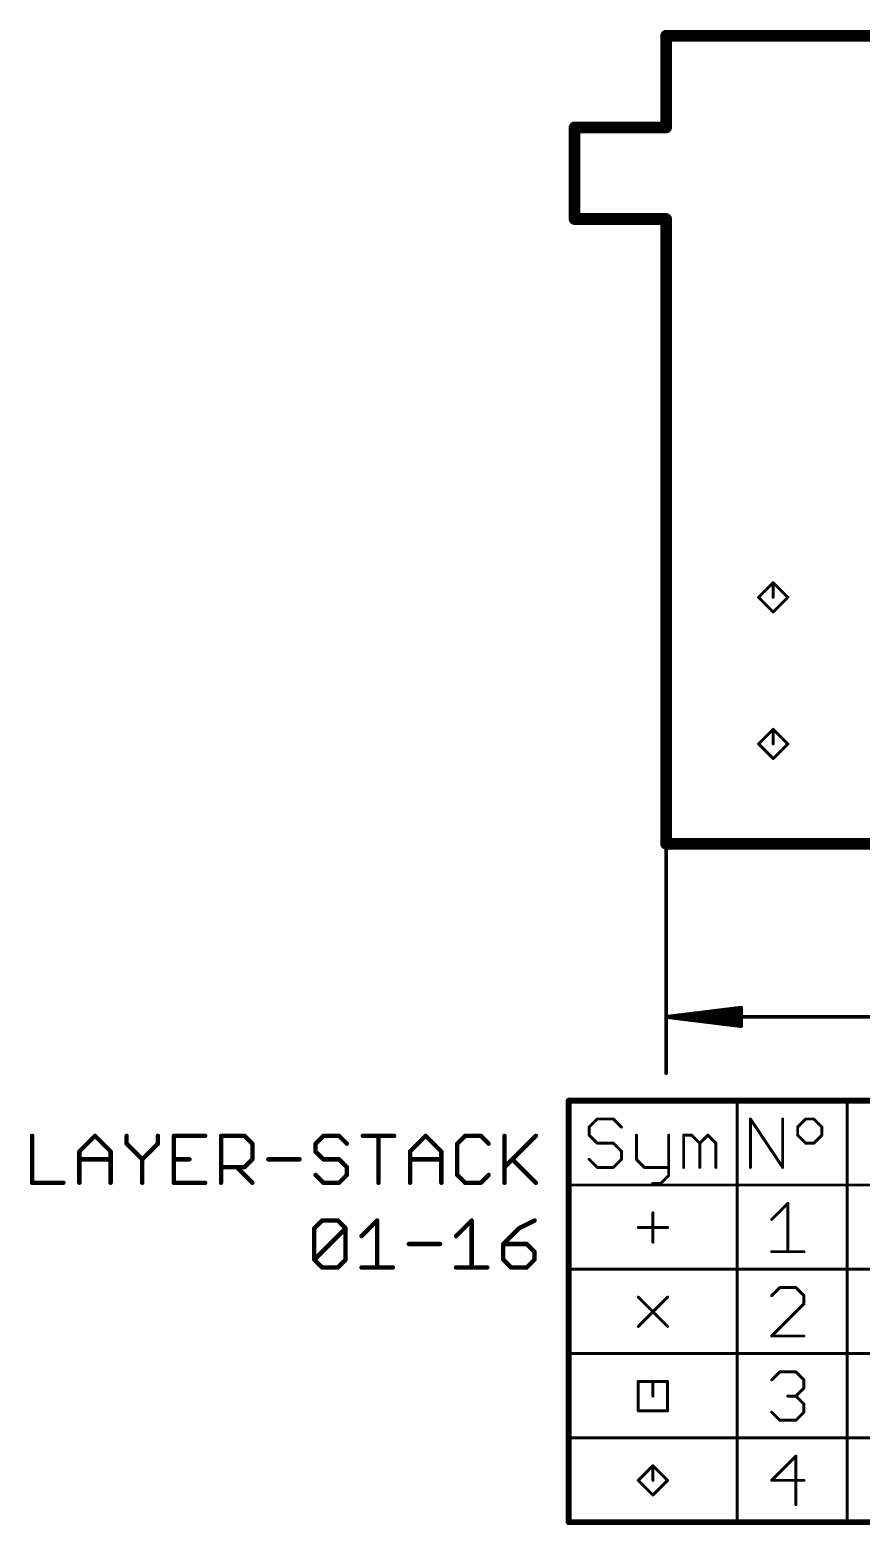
# Model space of a CAD drawing. Extents: x -41 to 22.4, y -42.6 to 9.2.
# Drawn here: x -41 to -12.2, y -42.6 to 9.2 of the extents above; entities that cross this region are included whole.
import ezdxf

# ---------------------------------------------------------------- set-up
doc = ezdxf.new("R2010")
doc.units = 0
for name, color, linetype in [('144', 253, 'CONTINUOUS'), ('145', 82, 'CONTINUOUS'), ('20', 7, 'CONTINUOUS')]:
    doc.layers.add(name, color=color, linetype=linetype)

msp = doc.modelspace()

# ---------------------------------------------------------------- linework, layer by layer
at = {"layer": '144'}
for points, const_width in [([(20.5478, -27.904), (-22.3782, -27.904)], 0.2032), ([(-22.3782, -27.904), (-22.3782, -42.509)], 0.2032), ([(20.5478, -27.904), (-22.3782, -27.904)], 0.1016), ([(-22.3782, -27.904), (-22.3782, -30.825)], 0.1016), ([(-16.5362, -30.825), (-16.5362, -27.904)], 0.1016), ([(-16.5362, -33.746), (-16.5362, -27.904)], 0.1016), ([(-16.5362, -36.667), (-16.5362, -27.904)], 0.1016), ([(-16.5362, -39.588), (-16.5362, -27.904)], 0.1016), ([(-16.5362, -42.509), (-16.5362, -27.904)], 0.1016), ([(-12.7262, -30.825), (-12.7262, -27.904)], 0.1016), ([(-12.7262, -33.746), (-12.7262, -27.904)], 0.1016), ([(-12.7262, -36.667), (-12.7262, -27.904)], 0.1016), ([(-12.7262, -39.588), (-12.7262, -27.904)], 0.1016), ([(-12.7262, -42.509), (-12.7262, -27.904)], 0.1016), ([(-21.3874, -28.5376), (-21.667, -28.8172)], 0.1016), ([(-20.8281, -28.5376), (-21.3874, -28.5376)], 0.1016), ([(-20.5484, -28.8172), (-20.8281, -28.5376)], 0.1016), ([(-16.079, -30.2154), (-16.079, -28.5376)], 0.1016), ([(-16.079, -28.5376), (-14.9604, -30.2154)], 0.1016), ([(-14.9604, -30.2154), (-14.9604, -28.5376)], 0.1016), ([(-14.4418, -28.8172), (-14.1622, -28.5376)], 0.1016), ([(-14.1622, -28.5376), (-13.8826, -28.5376)], 0.1016), ([(-13.8826, -28.5376), (-13.6029, -28.8172)], 0.1016), ([(-21.667, -28.8172), (-21.667, -29.0969)], 0.1016), ([(-14.4418, -29.0969), (-14.4418, -28.8172)], 0.1016), ([(-13.6029, -28.8172), (-13.6029, -29.0969)], 0.1016), ([(-40.971, -29.1218), (-40.971, -30.7488)], 0.1524), ([(-39.3338, -29.6641), (-38.7915, -29.1218)], 0.1524), ([(-38.7915, -29.1218), (-38.2492, -29.6641)], 0.1524), ([(-37.6967, -29.1218), (-37.6967, -29.393)], 0.1524), ([(-37.6967, -29.393), (-37.1544, -29.9353)], 0.1524), ([(-37.1544, -29.9353), (-36.612, -29.393)], 0.1524), ([(-36.612, -29.393), (-36.612, -29.1218)], 0.1524), ([(-34.9749, -29.1218), (-36.0595, -29.1218)], 0.1524), ([(-36.0595, -29.1218), (-36.0595, -30.7488)], 0.1524), ([(-34.4224, -30.7488), (-34.4224, -29.1218)], 0.1524), ([(-34.4224, -29.1218), (-33.6089, -29.1218)], 0.1524), ([(-33.6089, -29.1218), (-33.3377, -29.393)], 0.1524), ([(-33.3377, -29.393), (-33.3377, -29.9353)], 0.1524), ([(-30.8769, -29.1218), (-31.1481, -29.393)], 0.1524), ([(-31.1481, -29.393), (-31.1481, -29.6641)], 0.1524), ([(-30.3346, -29.1218), (-30.8769, -29.1218)], 0.1524), ([(-30.0634, -29.393), (-30.3346, -29.1218)], 0.1524), ([(-29.5109, -29.1218), (-28.4262, -29.1218)], 0.1524), ([(-28.9686, -30.7488), (-28.9686, -29.1218)], 0.1524), ([(-27.8738, -29.6641), (-27.3314, -29.1218)], 0.1524), ([(-27.3314, -29.1218), (-26.7891, -29.6641)], 0.1524), ([(-25.9654, -29.1218), (-26.2366, -29.393)], 0.1524), ([(-26.2366, -29.393), (-26.2366, -30.4776)], 0.1524), ([(-25.4231, -29.1218), (-25.9654, -29.1218)], 0.1524), ([(-25.1519, -29.393), (-25.4231, -29.1218)], 0.1524), ([(-24.5994, -29.1218), (-24.5994, -30.7488)], 0.1524), ([(-24.5994, -30.2065), (-23.5148, -29.1218)], 0.1524), ([(-21.667, -29.0969), (-21.3874, -29.3765)], 0.1016), ([(-21.3874, -29.3765), (-20.8281, -29.3765)], 0.1016), ([(-20.8281, -29.3765), (-20.5484, -29.6561)], 0.1016), ([(-20.0298, -29.0969), (-20.0298, -29.9358)], 0.1016), ([(-18.9113, -29.0969), (-18.9113, -30.495)], 0.1016), ([(-18.3927, -30.2154), (-18.3927, -29.0969)], 0.1016), ([(-18.3927, -29.0969), (-18.113, -29.0969)], 0.1016), ([(-18.113, -29.0969), (-17.8334, -29.3765)], 0.1016), ([(-17.8334, -29.3765), (-17.5538, -29.0969)], 0.1016), ([(-17.8334, -29.3765), (-17.8334, -30.2154)], 0.1016), ([(-17.5538, -29.0969), (-17.2741, -29.3765)], 0.1016), ([(-17.2741, -29.3765), (-17.2741, -30.2154)], 0.1016), ([(-14.1622, -29.3765), (-14.4418, -29.0969)], 0.1016), ([(-13.8826, -29.3765), (-14.1622, -29.3765)], 0.1016), ([(-13.6029, -29.0969), (-13.8826, -29.3765)], 0.1016), ([(-39.3338, -30.7488), (-39.3338, -29.6641)], 0.1524), ([(-39.3338, -29.9353), (-38.2492, -29.9353)], 0.1524), ([(-38.2492, -29.6641), (-38.2492, -30.7488)], 0.1524), ([(-37.1544, -29.9353), (-37.1544, -30.7488)], 0.1524), ([(-36.0595, -29.9353), (-35.5172, -29.9353)], 0.1524), ([(-33.3377, -29.9353), (-33.6089, -30.2065)], 0.1524), ([(-32.7852, -29.9353), (-31.7006, -29.9353)], 0.1524), ([(-31.1481, -29.6641), (-30.8769, -29.9353)], 0.1524), ([(-30.8769, -29.9353), (-30.3346, -29.9353)], 0.1524), ([(-30.3346, -29.9353), (-30.0634, -30.2065)], 0.1524), ([(-27.8738, -30.7488), (-27.8738, -29.6641)], 0.1524), ([(-27.8738, -29.9353), (-26.7891, -29.9353)], 0.1524), ([(-26.7891, -29.6641), (-26.7891, -30.7488)], 0.1524), ([(-24.3283, -29.9353), (-23.5148, -30.7488)], 0.1524), ([(-21.3874, -30.2154), (-21.667, -29.9358)], 0.1016), ([(-20.5484, -29.9358), (-20.8281, -30.2154)], 0.1016), ([(-20.5484, -29.6561), (-20.5484, -29.9358)], 0.1016), ([(-20.0298, -29.9358), (-19.7502, -30.2154)], 0.1016), ([(-33.6089, -30.2065), (-34.4224, -30.2065)], 0.1524), ([(-33.88, -30.2065), (-33.3377, -30.7488)], 0.1524), ([(-30.8769, -30.7488), (-31.1481, -30.4776)], 0.1524), ([(-30.0634, -30.4776), (-30.3346, -30.7488)], 0.1524), ([(-30.0634, -30.2065), (-30.0634, -30.4776)], 0.1524), ([(-26.2366, -30.4776), (-25.9654, -30.7488)], 0.1524), ([(-25.4231, -30.7488), (-25.1519, -30.4776)], 0.1524), ([(-20.8281, -30.2154), (-21.3874, -30.2154)], 0.1016), ([(-19.7502, -30.2154), (-18.9113, -30.2154)], 0.1016), ([(-18.9113, -30.495), (-19.1909, -30.7747)], 0.1016), ([(-40.971, -30.7488), (-39.8863, -30.7488)], 0.1524), ([(-36.0595, -30.7488), (-34.9749, -30.7488)], 0.1524), ([(-30.3346, -30.7488), (-30.8769, -30.7488)], 0.1524), ([(-25.9654, -30.7488), (-25.4231, -30.7488)], 0.1524), ([(-22.3782, -30.825), (-16.5362, -30.825)], 0.1016), ([(-22.3782, -30.825), (20.5478, -30.825)], 0.1016), ([(-19.1909, -30.7747), (-19.4706, -30.7747)], 0.1016), ([(-16.5362, -30.825), (-12.7262, -30.825)], 0.1016), ([(-12.7262, -30.825), (-4.8522, -30.825)], 0.1016), ([(-15.3424, -32.0179), (-14.7831, -31.4586)], 0.1016), ([(-14.7831, -31.4586), (-14.7831, -33.1364)], 0.1016), ([(-19.4572, -31.7902), (-19.4572, -32.8062)], 0.1016), ([(-19.9652, -32.2982), (-18.9492, -32.2982)], 0.1016), ([(-15.3424, -33.1364), (-14.2238, -33.1364)], 0.1016), ([(-22.3782, -33.746), (-16.5362, -33.746)], 0.1016), ([(-16.5362, -33.746), (-12.7262, -33.746)], 0.1016), ([(-12.7262, -33.746), (-4.8522, -33.746)], 0.1016), ([(-19.9652, -34.7112), (-18.9492, -35.7272)], 0.1016), ([(-18.9492, -34.7112), (-19.9652, -35.7272)], 0.1016), ([(-15.0628, -34.3796), (-15.3424, -34.6592)], 0.1016), ([(-14.5035, -34.3796), (-15.0628, -34.3796)], 0.1016), ([(-14.2238, -34.6592), (-14.5035, -34.3796)], 0.1016), ([(-14.2238, -34.9389), (-14.2238, -34.6592)], 0.1016), ([(-15.3424, -36.0574), (-14.2238, -34.9389)], 0.1016), ([(-14.2238, -36.0574), (-15.3424, -36.0574)], 0.1016), ([(-22.3782, -36.667), (-16.5362, -36.667)], 0.1016), ([(-16.5362, -36.667), (-12.7262, -36.667)], 0.1016), ([(-12.7262, -36.667), (-4.8522, -36.667)], 0.1016), ([(-15.3424, -37.5802), (-15.0628, -37.3006)], 0.1016), ([(-15.0628, -37.3006), (-14.5035, -37.3006)], 0.1016), ([(-14.5035, -37.3006), (-14.2238, -37.5802)], 0.1016), ([(-19.9652, -38.6482), (-19.9652, -37.6322)], 0.1016), ([(-19.9652, -37.6322), (-19.4572, -37.6322)], 0.1016), ([(-19.4572, -38.1402), (-19.4572, -37.6322)], 0.1016), ([(-19.4572, -37.6322), (-18.9492, -37.6322)], 0.1016), ([(-18.9492, -37.6322), (-18.9492, -38.6482)], 0.1016), ([(-14.2238, -37.8599), (-14.5035, -38.1395)], 0.1016), ([(-14.2238, -37.5802), (-14.2238, -37.8599)], 0.1016), ([(-14.5035, -38.1395), (-14.7831, -38.1395)], 0.1016), ([(-14.5035, -38.1395), (-14.2238, -38.4191)], 0.1016), ([(-18.9492, -38.6482), (-19.9652, -38.6482)], 0.1016), ([(-15.0628, -38.9784), (-15.3424, -38.6988)], 0.1016), ([(-14.2238, -38.6988), (-14.5035, -38.9784)], 0.1016), ([(-14.2238, -38.4191), (-14.2238, -38.6988)], 0.1016), ([(-14.5035, -38.9784), (-15.0628, -38.9784)], 0.1016), ([(-22.3782, -39.588), (-16.5362, -39.588)], 0.1016), ([(-16.5362, -39.588), (-12.7262, -39.588)], 0.1016), ([(-12.7262, -39.588), (-4.8522, -39.588)], 0.1016), ([(-14.5035, -40.2216), (-15.3424, -41.0605)], 0.1016), ([(-14.5035, -41.8994), (-14.5035, -40.2216)], 0.1016), ([(-19.9652, -41.0612), (-19.4572, -40.5532)], 0.1016), ([(-19.4572, -41.0612), (-19.4572, -40.5532)], 0.1016), ([(-19.4572, -40.5532), (-18.9492, -41.0612)], 0.1016), ([(-19.4572, -41.5692), (-19.9652, -41.0612)], 0.1016), ([(-18.9492, -41.0612), (-19.4572, -41.5692)], 0.1016), ([(-15.3424, -41.0605), (-14.2238, -41.0605)], 0.1016), ([(-22.3782, -42.509), (20.5478, -42.509)], 0.2032), ([(-22.3782, -42.509), (-16.5362, -42.509)], 0.1016), ([(-16.5362, -42.509), (-12.7262, -42.509)], 0.1016), ([(-12.7262, -42.509), (-4.8522, -42.509)], 0.1016)]:
    msp.add_lwpolyline(points, dxfattribs=dict(at, const_width=const_width))
for points, const_width in [([(-22.3782, -27.8532, 1), (-22.3782, -27.9548)], 0.1016), ([(-22.3274, -27.904, 1), (-22.429, -27.904)], 0.1016), ([(-22.3782, -27.8786, 1), (-22.3782, -27.9294)], 0.0508), ([(-22.3528, -27.904, 1), (-22.4036, -27.904)], 0.0508), ([(-16.5108, -27.904, 1), (-16.5616, -27.904)], 0.0508), ([(-16.5108, -27.904, 1), (-16.5616, -27.904)], 0.0508), ([(-16.5108, -27.904, 1), (-16.5616, -27.904)], 0.0508), ([(-16.5108, -27.904, 1), (-16.5616, -27.904)], 0.0508), ([(-16.5108, -27.904, 1), (-16.5616, -27.904)], 0.0508), ([(-12.7008, -27.904, 1), (-12.7516, -27.904)], 0.0508), ([(-12.7008, -27.904, 1), (-12.7516, -27.904)], 0.0508), ([(-12.7008, -27.904, 1), (-12.7516, -27.904)], 0.0508), ([(-12.7008, -27.904, 1), (-12.7516, -27.904)], 0.0508), ([(-12.7008, -27.904, 1), (-12.7516, -27.904)], 0.0508), ([(-21.3874, -28.5122, 1), (-21.3874, -28.563)], 0.0508), ([(-21.3694, -28.5555, 1), (-21.4053, -28.5196)], 0.0508), ([(-20.8101, -28.5196, 1), (-20.846, -28.5555)], 0.0508), ([(-20.8281, -28.563, 1), (-20.8281, -28.5122)], 0.0508), ([(-16.0536, -28.5376, 1), (-16.1044, -28.5376)], 0.0508), ([(-16.0579, -28.5235, 1), (-16.1001, -28.5517)], 0.0508), ([(-14.935, -28.5376, 1), (-14.9858, -28.5376)], 0.0508), ([(-14.1622, -28.5122, 1), (-14.1622, -28.563)], 0.0508), ([(-14.1442, -28.5555, 1), (-14.1802, -28.5196)], 0.0508), ([(-13.8646, -28.5196, 1), (-13.9005, -28.5555)], 0.0508), ([(-13.8826, -28.563, 1), (-13.8826, -28.5122)], 0.0508), ([(-21.6416, -28.8172, 1), (-21.6924, -28.8172)], 0.0508), ([(-21.6849, -28.7993, 1), (-21.649, -28.8352)], 0.0508), ([(-20.5664, -28.8352, 1), (-20.5305, -28.7993)], 0.0508), ([(-14.4164, -28.8172, 1), (-14.4672, -28.8172)], 0.0508), ([(-14.4598, -28.7993, 1), (-14.4239, -28.8352)], 0.0508), ([(-13.5775, -28.8172, 1), (-13.6283, -28.8172)], 0.0508), ([(-13.6209, -28.8352, 1), (-13.585, -28.7993)], 0.0508), ([(-40.9329, -29.1218, 1), (-41.0091, -29.1218)], 0.0762), ([(-38.7646, -29.0949, 1), (-38.8185, -29.1488)], 0.0762), ([(-38.7646, -29.1488, 1), (-38.8185, -29.0949)], 0.0762), ([(-37.6586, -29.1218, 1), (-37.7348, -29.1218)], 0.0762), ([(-37.6697, -29.366, 1), (-37.7236, -29.4199)], 0.0762), ([(-37.7348, -29.393, 1), (-37.6586, -29.393)], 0.0762), ([(-36.5739, -29.1218, 1), (-36.6501, -29.1218)], 0.0762), ([(-36.6501, -29.393, 1), (-36.5739, -29.393)], 0.0762), ([(-36.5851, -29.4199, 1), (-36.639, -29.366)], 0.0762), ([(-36.0595, -29.0837, 1), (-36.0595, -29.1599)], 0.0762), ([(-36.0214, -29.1218, 1), (-36.0976, -29.1218)], 0.0762), ([(-34.9749, -29.1599, 1), (-34.9749, -29.0837)], 0.0762), ([(-34.3843, -29.1218, 1), (-34.4605, -29.1218)], 0.0762), ([(-34.4224, -29.0837, 1), (-34.4224, -29.1599)], 0.0762), ([(-33.5819, -29.0949, 1), (-33.6358, -29.1488)], 0.0762), ([(-33.6089, -29.1599, 1), (-33.6089, -29.0837)], 0.0762), ([(-33.2996, -29.393, 1), (-33.3758, -29.393)], 0.0762), ([(-33.3647, -29.4199, 1), (-33.3108, -29.366)], 0.0762), ([(-31.11, -29.393, 1), (-31.1862, -29.393)], 0.0762), ([(-31.175, -29.366, 1), (-31.1211, -29.4199)], 0.0762), ([(-30.8769, -29.0837, 1), (-30.8769, -29.1599)], 0.0762), ([(-30.85, -29.1488, 1), (-30.9038, -29.0949)], 0.0762), ([(-30.3076, -29.0949, 1), (-30.3615, -29.1488)], 0.0762), ([(-30.3346, -29.1599, 1), (-30.3346, -29.0837)], 0.0762), ([(-30.0903, -29.4199, 1), (-30.0365, -29.366)], 0.0762), ([(-29.5109, -29.0837, 1), (-29.5109, -29.1599)], 0.0762), ([(-28.9305, -29.1218, 1), (-29.0067, -29.1218)], 0.0762), ([(-28.4262, -29.1599, 1), (-28.4262, -29.0837)], 0.0762), ([(-27.3045, -29.0949, 1), (-27.3584, -29.1488)], 0.0762), ([(-27.3045, -29.1488, 1), (-27.3584, -29.0949)], 0.0762), ([(-26.1985, -29.393, 1), (-26.2747, -29.393)], 0.0762), ([(-26.2635, -29.366, 1), (-26.2097, -29.4199)], 0.0762), ([(-25.9654, -29.0837, 1), (-25.9654, -29.1599)], 0.0762), ([(-25.9385, -29.1488, 1), (-25.9924, -29.0949)], 0.0762), ([(-25.3962, -29.0949, 1), (-25.45, -29.1488)], 0.0762), ([(-25.4231, -29.1599, 1), (-25.4231, -29.0837)], 0.0762), ([(-25.1789, -29.4199, 1), (-25.125, -29.366)], 0.0762), ([(-24.5613, -29.1218, 1), (-24.6375, -29.1218)], 0.0762), ([(-23.4878, -29.1488, 1), (-23.5417, -29.0949)], 0.0762), ([(-21.6924, -29.0969, 1), (-21.6416, -29.0969)], 0.0508), ([(-21.649, -29.0789, 1), (-21.6849, -29.1148)], 0.0508), ([(-21.3874, -29.3511, 1), (-21.3874, -29.4019)], 0.0508), ([(-21.4053, -29.3945, 1), (-21.3694, -29.3585)], 0.0508), ([(-20.8101, -29.3585, 1), (-20.846, -29.3945)], 0.0508), ([(-20.8281, -29.4019, 1), (-20.8281, -29.3511)], 0.0508), ([(-20.0044, -29.0969, 1), (-20.0552, -29.0969)], 0.0508), ([(-18.8859, -29.0969, 1), (-18.9367, -29.0969)], 0.0508), ([(-18.3673, -29.0969, 1), (-18.4181, -29.0969)], 0.0508), ([(-18.3927, -29.0715, 1), (-18.3927, -29.1223)], 0.0508), ([(-18.0951, -29.0789, 1), (-18.131, -29.1148)], 0.0508), ([(-18.113, -29.1223, 1), (-18.113, -29.0715)], 0.0508), ([(-17.8514, -29.3585, 1), (-17.8154, -29.3945)], 0.0508), ([(-17.808, -29.3765, 1), (-17.8588, -29.3765)], 0.0508), ([(-17.8514, -29.3945, 1), (-17.8154, -29.3585)], 0.0508), ([(-17.5358, -29.0789, 1), (-17.5717, -29.1148)], 0.0508), ([(-17.5358, -29.1148, 1), (-17.5717, -29.0789)], 0.0508), ([(-17.2487, -29.3765, 1), (-17.2995, -29.3765)], 0.0508), ([(-17.2921, -29.3945, 1), (-17.2562, -29.3585)], 0.0508), ([(-14.4239, -29.0789, 1), (-14.4598, -29.1148)], 0.0508), ([(-14.4672, -29.0969, 1), (-14.4164, -29.0969)], 0.0508), ([(-14.1622, -29.3511, 1), (-14.1622, -29.4019)], 0.0508), ([(-14.1802, -29.3945, 1), (-14.1442, -29.3585)], 0.0508), ([(-13.9005, -29.3585, 1), (-13.8646, -29.3945)], 0.0508), ([(-13.8826, -29.4019, 1), (-13.8826, -29.3511)], 0.0508), ([(-13.6283, -29.0969, 1), (-13.5775, -29.0969)], 0.0508), ([(-13.585, -29.1148, 1), (-13.6209, -29.0789)], 0.0508), ([(-39.3608, -29.6372, 1), (-39.3069, -29.6911)], 0.0762), ([(-39.2957, -29.6641, 1), (-39.3719, -29.6641)], 0.0762), ([(-39.3338, -29.8972, 1), (-39.3338, -29.9734)], 0.0762), ([(-38.2111, -29.6641, 1), (-38.2873, -29.6641)], 0.0762), ([(-38.2761, -29.6911, 1), (-38.2222, -29.6372)], 0.0762), ([(-38.2492, -29.9734, 1), (-38.2492, -29.8972)], 0.0762), ([(-37.1163, -29.9353, 1), (-37.1925, -29.9353)], 0.0762), ([(-37.1813, -29.9084, 1), (-37.1274, -29.9622)], 0.0762), ([(-37.1813, -29.9622, 1), (-37.1274, -29.9084)], 0.0762), ([(-36.0595, -29.8972, 1), (-36.0595, -29.9734)], 0.0762), ([(-35.5172, -29.9734, 1), (-35.5172, -29.8972)], 0.0762), ([(-33.3758, -29.9353, 1), (-33.2996, -29.9353)], 0.0762), ([(-33.3108, -29.9622, 1), (-33.3647, -29.9084)], 0.0762), ([(-32.7852, -29.8972, 1), (-32.7852, -29.9734)], 0.0762), ([(-31.7006, -29.9734, 1), (-31.7006, -29.8972)], 0.0762), ([(-31.1211, -29.6372, 1), (-31.175, -29.6911)], 0.0762), ([(-31.1862, -29.6641, 1), (-31.11, -29.6641)], 0.0762), ([(-30.8769, -29.8972, 1), (-30.8769, -29.9734)], 0.0762), ([(-30.9038, -29.9622, 1), (-30.85, -29.9084)], 0.0762), ([(-30.3076, -29.9084, 1), (-30.3615, -29.9622)], 0.0762), ([(-30.3346, -29.9734, 1), (-30.3346, -29.8972)], 0.0762), ([(-27.8357, -29.6641, 1), (-27.9119, -29.6641)], 0.0762), ([(-27.9007, -29.6372, 1), (-27.8468, -29.6911)], 0.0762), ([(-27.8738, -29.8972, 1), (-27.8738, -29.9734)], 0.0762), ([(-26.751, -29.6641, 1), (-26.8272, -29.6641)], 0.0762), ([(-26.816, -29.6911, 1), (-26.7621, -29.6372)], 0.0762), ([(-26.7891, -29.9734, 1), (-26.7891, -29.8972)], 0.0762), ([(-24.3013, -29.9084, 1), (-24.3552, -29.9622)], 0.0762), ([(-21.649, -29.9178, 1), (-21.6849, -29.9537)], 0.0508), ([(-20.523, -29.6561, 1), (-20.5738, -29.6561)], 0.0508), ([(-20.5738, -29.9358, 1), (-20.523, -29.9358)], 0.0508), ([(-20.5664, -29.6741, 1), (-20.5305, -29.6382)], 0.0508), ([(-20.5305, -29.9537, 1), (-20.5664, -29.9178)], 0.0508), ([(-20.0119, -29.9178, 1), (-20.0478, -29.9537)], 0.0508), ([(-20.0552, -29.9358, 1), (-20.0044, -29.9358)], 0.0508), ([(-34.4224, -30.1684, 1), (-34.4224, -30.2446)], 0.0762), ([(-33.8531, -30.1795, 1), (-33.907, -30.2334)], 0.0762), ([(-33.6358, -30.1795, 1), (-33.5819, -30.2334)], 0.0762), ([(-33.6089, -30.2446, 1), (-33.6089, -30.1684)], 0.0762), ([(-31.1211, -30.4507, 1), (-31.175, -30.5046)], 0.0762), ([(-30.0253, -30.2065, 1), (-30.1015, -30.2065)], 0.0762), ([(-30.1015, -30.4776, 1), (-30.0253, -30.4776)], 0.0762), ([(-30.0903, -30.2334, 1), (-30.0365, -30.1795)], 0.0762), ([(-30.0365, -30.5046, 1), (-30.0903, -30.4507)], 0.0762), ([(-26.2097, -30.4507, 1), (-26.2635, -30.5046)], 0.0762), ([(-26.2747, -30.4776, 1), (-26.1985, -30.4776)], 0.0762), ([(-25.125, -30.5046, 1), (-25.1789, -30.4507)], 0.0762), ([(-24.6264, -30.1795, 1), (-24.5725, -30.2334)], 0.0762), ([(-21.3874, -30.19, 1), (-21.3874, -30.2408)], 0.0508), ([(-21.4053, -30.2334, 1), (-21.3694, -30.1974)], 0.0508), ([(-20.846, -30.1974, 1), (-20.8101, -30.2334)], 0.0508), ([(-20.8281, -30.2408, 1), (-20.8281, -30.19)], 0.0508), ([(-19.7502, -30.19, 1), (-19.7502, -30.2408)], 0.0508), ([(-19.7682, -30.2334, 1), (-19.7322, -30.1974)], 0.0508), ([(-18.9367, -30.495, 1), (-18.8859, -30.495)], 0.0508), ([(-18.8933, -30.513, 1), (-18.9292, -30.4771)], 0.0508), ([(-18.9113, -30.2408, 1), (-18.9113, -30.19)], 0.0508), ([(-18.4181, -30.2154, 1), (-18.3673, -30.2154)], 0.0508), ([(-17.8588, -30.2154, 1), (-17.808, -30.2154)], 0.0508), ([(-17.2995, -30.2154, 1), (-17.2487, -30.2154)], 0.0508), ([(-16.1044, -30.2154, 1), (-16.0536, -30.2154)], 0.0508), ([(-14.9858, -30.2154, 1), (-14.935, -30.2154)], 0.0508), ([(-14.9816, -30.2295, 1), (-14.9393, -30.2013)], 0.0508), ([(-40.971, -30.7107, 1), (-40.971, -30.7869)], 0.0762), ([(-41.0091, -30.7488, 1), (-40.9329, -30.7488)], 0.0762), ([(-39.8863, -30.7869, 1), (-39.8863, -30.7107)], 0.0762), ([(-39.3719, -30.7488, 1), (-39.2957, -30.7488)], 0.0762), ([(-38.2873, -30.7488, 1), (-38.2111, -30.7488)], 0.0762), ([(-37.1925, -30.7488, 1), (-37.1163, -30.7488)], 0.0762), ([(-36.0595, -30.7107, 1), (-36.0595, -30.7869)], 0.0762), ([(-36.0976, -30.7488, 1), (-36.0214, -30.7488)], 0.0762), ([(-34.9749, -30.7869, 1), (-34.9749, -30.7107)], 0.0762), ([(-34.4605, -30.7488, 1), (-34.3843, -30.7488)], 0.0762), ([(-33.3647, -30.7757, 1), (-33.3108, -30.7219)], 0.0762), ([(-30.8769, -30.7107, 1), (-30.8769, -30.7869)], 0.0762), ([(-30.9038, -30.7757, 1), (-30.85, -30.7219)], 0.0762), ([(-30.3615, -30.7219, 1), (-30.3076, -30.7757)], 0.0762), ([(-30.3346, -30.7869, 1), (-30.3346, -30.7107)], 0.0762), ([(-29.0067, -30.7488, 1), (-28.9305, -30.7488)], 0.0762), ([(-27.9119, -30.7488, 1), (-27.8357, -30.7488)], 0.0762), ([(-26.8272, -30.7488, 1), (-26.751, -30.7488)], 0.0762), ([(-25.9654, -30.7107, 1), (-25.9654, -30.7869)], 0.0762), ([(-25.9924, -30.7757, 1), (-25.9385, -30.7219)], 0.0762), ([(-25.45, -30.7219, 1), (-25.3962, -30.7757)], 0.0762), ([(-25.4231, -30.7869, 1), (-25.4231, -30.7107)], 0.0762), ([(-24.6375, -30.7488, 1), (-24.5613, -30.7488)], 0.0762), ([(-23.5417, -30.7757, 1), (-23.4878, -30.7219)], 0.0762), ([(-22.3782, -30.7996, 1), (-22.3782, -30.8504)], 0.0508), ([(-22.3782, -30.7996, 1), (-22.3782, -30.8504)], 0.0508), ([(-22.4036, -30.825, 1), (-22.3528, -30.825)], 0.0508), ([(-19.4706, -30.7493, 1), (-19.4706, -30.8001)], 0.0508), ([(-19.2089, -30.7567, 1), (-19.173, -30.7926)], 0.0508), ([(-19.1909, -30.8001, 1), (-19.1909, -30.7493)], 0.0508), ([(-16.5362, -30.7996, 1), (-16.5362, -30.8504)], 0.0508), ([(-16.5616, -30.825, 1), (-16.5108, -30.825)], 0.0508), ([(-16.5362, -30.8504, 1), (-16.5362, -30.7996)], 0.0508), ([(-12.7262, -30.7996, 1), (-12.7262, -30.8504)], 0.0508), ([(-12.7516, -30.825, 1), (-12.7008, -30.825)], 0.0508), ([(-12.7262, -30.8504, 1), (-12.7262, -30.7996)], 0.0508), ([(-14.7577, -31.4586, 1), (-14.8085, -31.4586)], 0.0508), ([(-14.7652, -31.4765, 1), (-14.8011, -31.4406)], 0.0508), ([(-19.4318, -31.7902, 1), (-19.4826, -31.7902)], 0.0508), ([(-15.3603, -31.9999, 1), (-15.3244, -32.0358)], 0.0508), ([(-19.9652, -32.2728, 1), (-19.9652, -32.3236)], 0.0508), ([(-18.9492, -32.3236, 1), (-18.9492, -32.2728)], 0.0508), ([(-19.4826, -32.8062, 1), (-19.4318, -32.8062)], 0.0508), ([(-15.3424, -33.111, 1), (-15.3424, -33.1618)], 0.0508), ([(-14.8085, -33.1364, 1), (-14.7577, -33.1364)], 0.0508), ([(-14.2238, -33.1618, 1), (-14.2238, -33.111)], 0.0508), ([(-22.3782, -33.7206, 1), (-22.3782, -33.7714)], 0.0508), ([(-16.5362, -33.7206, 1), (-16.5362, -33.7714)], 0.0508), ([(-16.5616, -33.746, 1), (-16.5108, -33.746)], 0.0508), ([(-16.5362, -33.7714, 1), (-16.5362, -33.7206)], 0.0508), ([(-12.7262, -33.7206, 1), (-12.7262, -33.7714)], 0.0508), ([(-12.7516, -33.746, 1), (-12.7008, -33.746)], 0.0508), ([(-12.7262, -33.7714, 1), (-12.7262, -33.7206)], 0.0508), ([(-19.9472, -34.6932, 1), (-19.9831, -34.7292)], 0.0508), ([(-18.9312, -34.7292, 1), (-18.9671, -34.6932)], 0.0508), ([(-15.3603, -34.6413, 1), (-15.3244, -34.6772)], 0.0508), ([(-15.0628, -34.3542, 1), (-15.0628, -34.405)], 0.0508), ([(-15.0448, -34.3975, 1), (-15.0807, -34.3616)], 0.0508), ([(-14.4855, -34.3616, 1), (-14.5214, -34.3975)], 0.0508), ([(-14.5035, -34.405, 1), (-14.5035, -34.3542)], 0.0508), ([(-14.1984, -34.6592, 1), (-14.2492, -34.6592)], 0.0508), ([(-14.2418, -34.6772, 1), (-14.2059, -34.6413)], 0.0508), ([(-14.2492, -34.9389, 1), (-14.1984, -34.9389)], 0.0508), ([(-14.2059, -34.9568, 1), (-14.2418, -34.9209)], 0.0508), ([(-19.9831, -35.7092, 1), (-19.9472, -35.7452)], 0.0508), ([(-18.9671, -35.7452, 1), (-18.9312, -35.7092)], 0.0508), ([(-15.3424, -36.032, 1), (-15.3424, -36.0828)], 0.0508), ([(-15.3603, -36.0394, 1), (-15.3244, -36.0754)], 0.0508), ([(-14.2238, -36.0828, 1), (-14.2238, -36.032)], 0.0508), ([(-22.3782, -36.6416, 1), (-22.3782, -36.6924)], 0.0508), ([(-16.5362, -36.6416, 1), (-16.5362, -36.6924)], 0.0508), ([(-16.5616, -36.667, 1), (-16.5108, -36.667)], 0.0508), ([(-16.5362, -36.6924, 1), (-16.5362, -36.6416)], 0.0508), ([(-12.7262, -36.6416, 1), (-12.7262, -36.6924)], 0.0508), ([(-12.7516, -36.667, 1), (-12.7008, -36.667)], 0.0508), ([(-12.7262, -36.6924, 1), (-12.7262, -36.6416)], 0.0508), ([(-15.0628, -37.2752, 1), (-15.0628, -37.326)], 0.0508), ([(-15.0448, -37.3185, 1), (-15.0807, -37.2826)], 0.0508), ([(-14.4855, -37.2826, 1), (-14.5214, -37.3185)], 0.0508), ([(-14.5035, -37.326, 1), (-14.5035, -37.2752)], 0.0508), ([(-19.9398, -37.6322, 1), (-19.9906, -37.6322)], 0.0508), ([(-19.9652, -37.6068, 1), (-19.9652, -37.6576)], 0.0508), ([(-19.4318, -37.6322, 1), (-19.4826, -37.6322)], 0.0508), ([(-19.4572, -37.6068, 1), (-19.4572, -37.6576)], 0.0508), ([(-19.4572, -37.6576, 1), (-19.4572, -37.6068)], 0.0508), ([(-18.9238, -37.6322, 1), (-18.9746, -37.6322)], 0.0508), ([(-18.9492, -37.6576, 1), (-18.9492, -37.6068)], 0.0508), ([(-15.3603, -37.5623, 1), (-15.3244, -37.5982)], 0.0508), ([(-14.1984, -37.5802, 1), (-14.2492, -37.5802)], 0.0508), ([(-14.2418, -37.5982, 1), (-14.2059, -37.5623)], 0.0508), ([(-14.2059, -37.8778, 1), (-14.2418, -37.8419)], 0.0508), ([(-19.4826, -38.1402, 1), (-19.4318, -38.1402)], 0.0508), ([(-14.7831, -38.1141, 1), (-14.7831, -38.1649)], 0.0508), ([(-14.4855, -38.1215, 1), (-14.5214, -38.1575)], 0.0508), ([(-14.5214, -38.1215, 1), (-14.4855, -38.1575)], 0.0508), ([(-14.5035, -38.1649, 1), (-14.5035, -38.1141)], 0.0508), ([(-14.2492, -37.8599, 1), (-14.1984, -37.8599)], 0.0508), ([(-19.9652, -38.6228, 1), (-19.9652, -38.6736)], 0.0508), ([(-19.9906, -38.6482, 1), (-19.9398, -38.6482)], 0.0508), ([(-18.9746, -38.6482, 1), (-18.9238, -38.6482)], 0.0508), ([(-18.9492, -38.6736, 1), (-18.9492, -38.6228)], 0.0508), ([(-15.3244, -38.6808, 1), (-15.3603, -38.7167)], 0.0508), ([(-14.1984, -38.4191, 1), (-14.2492, -38.4191)], 0.0508), ([(-14.2492, -38.6988, 1), (-14.1984, -38.6988)], 0.0508), ([(-14.2418, -38.4371, 1), (-14.2059, -38.4012)], 0.0508), ([(-14.2059, -38.7167, 1), (-14.2418, -38.6808)], 0.0508), ([(-15.0628, -38.953, 1), (-15.0628, -39.0038)], 0.0508), ([(-15.0807, -38.9964, 1), (-15.0448, -38.9604)], 0.0508), ([(-14.5214, -38.9604, 1), (-14.4855, -38.9964)], 0.0508), ([(-14.5035, -39.0038, 1), (-14.5035, -38.953)], 0.0508), ([(-22.3782, -39.5626, 1), (-22.3782, -39.6134)], 0.0508), ([(-16.5362, -39.5626, 1), (-16.5362, -39.6134)], 0.0508), ([(-16.5616, -39.588, 1), (-16.5108, -39.588)], 0.0508), ([(-16.5362, -39.6134, 1), (-16.5362, -39.5626)], 0.0508), ([(-12.7262, -39.5626, 1), (-12.7262, -39.6134)], 0.0508), ([(-12.7516, -39.588, 1), (-12.7008, -39.588)], 0.0508), ([(-12.7262, -39.6134, 1), (-12.7262, -39.5626)], 0.0508), ([(-14.4781, -40.2216, 1), (-14.5289, -40.2216)], 0.0508), ([(-14.4855, -40.2395, 1), (-14.5214, -40.2036)], 0.0508), ([(-19.4318, -40.5532, 1), (-19.4826, -40.5532)], 0.0508), ([(-19.4392, -40.5352, 1), (-19.4751, -40.5712)], 0.0508), ([(-19.4392, -40.5712, 1), (-19.4751, -40.5352)], 0.0508), ([(-19.9472, -41.0432, 1), (-19.9831, -41.0792)], 0.0508), ([(-19.9831, -41.0432, 1), (-19.9472, -41.0792)], 0.0508), ([(-19.4826, -41.0612, 1), (-19.4318, -41.0612)], 0.0508), ([(-18.9312, -41.0792, 1), (-18.9671, -41.0432)], 0.0508), ([(-18.9671, -41.0792, 1), (-18.9312, -41.0432)], 0.0508), ([(-15.3424, -41.0351, 1), (-15.3424, -41.0859)], 0.0508), ([(-15.3603, -41.0425, 1), (-15.3244, -41.0785)], 0.0508), ([(-14.2238, -41.0859, 1), (-14.2238, -41.0351)], 0.0508), ([(-19.4751, -41.5512, 1), (-19.4392, -41.5872)], 0.0508), ([(-19.4751, -41.5872, 1), (-19.4392, -41.5512)], 0.0508), ([(-14.5289, -41.8994, 1), (-14.4781, -41.8994)], 0.0508), ([(-22.3782, -42.4582, 1), (-22.3782, -42.5598)], 0.1016), ([(-22.429, -42.509, 1), (-22.3274, -42.509)], 0.1016), ([(-22.3782, -42.4836, 1), (-22.3782, -42.5344)], 0.0508), ([(-16.5362, -42.4836, 1), (-16.5362, -42.5344)], 0.0508), ([(-16.5616, -42.509, 1), (-16.5108, -42.509)], 0.0508), ([(-16.5362, -42.5344, 1), (-16.5362, -42.4836)], 0.0508), ([(-12.7262, -42.4836, 1), (-12.7262, -42.5344)], 0.0508), ([(-12.7516, -42.509, 1), (-12.7008, -42.509)], 0.0508), ([(-12.7262, -42.5344, 1), (-12.7262, -42.4836)], 0.0508)]:
    msp.add_lwpolyline(points, format="xyb", dxfattribs=dict(at, const_width=const_width))
at = {"layer": '145'}
for points, const_width in [([(-15.798, -10.46), (-15.29, -9.952)], 0.1016), ([(-15.29, -10.46), (-15.29, -9.952)], 0.1016), ([(-15.29, -9.952), (-14.782, -10.46)], 0.1016), ([(-15.29, -10.968), (-15.798, -10.46)], 0.1016), ([(-14.782, -10.46), (-15.29, -10.968)], 0.1016), ([(-15.798, -15.54), (-15.29, -15.032)], 0.1016), ([(-15.29, -15.54), (-15.29, -15.032)], 0.1016), ([(-15.29, -15.032), (-14.782, -15.54)], 0.1016), ([(-15.29, -16.048), (-15.798, -15.54)], 0.1016), ([(-14.782, -15.54), (-15.29, -16.048)], 0.1016), ([(-31.192, -32.3267), (-30.9208, -32.0555)], 0.1524), ([(-30.9208, -32.0555), (-30.3785, -32.0555)], 0.1524), ([(-30.3785, -32.0555), (-30.1073, -32.3267)], 0.1524), ([(-29.5548, -32.5978), (-29.0125, -32.0555)], 0.1524), ([(-29.0125, -32.0555), (-29.0125, -33.6825)], 0.1524), ([(-26.2805, -32.5978), (-25.7382, -32.0555)], 0.1524), ([(-25.7382, -32.0555), (-25.7382, -33.6825)], 0.1524), ([(-23.5587, -32.0555), (-24.101, -32.3267)], 0.1524), ([(-31.192, -33.4113), (-31.192, -32.3267)], 0.1524), ([(-31.192, -33.4113), (-30.1073, -32.3267)], 0.1524), ([(-30.1073, -32.3267), (-30.1073, -33.4113)], 0.1524), ([(-24.101, -32.3267), (-24.6434, -32.869)], 0.1524), ([(-27.9177, -32.869), (-26.833, -32.869)], 0.1524), ([(-24.6434, -32.869), (-24.6434, -33.4113)], 0.1524), ([(-23.8299, -32.869), (-24.6434, -32.869)], 0.1524), ([(-23.5587, -33.1402), (-23.8299, -32.869)], 0.1524), ([(-23.5587, -33.4113), (-23.5587, -33.1402)], 0.1524), ([(-30.9208, -33.6825), (-31.192, -33.4113)], 0.1524), ([(-30.3785, -33.6825), (-30.9208, -33.6825)], 0.1524), ([(-30.1073, -33.4113), (-30.3785, -33.6825)], 0.1524), ([(-29.5548, -33.6825), (-28.4702, -33.6825)], 0.1524), ([(-26.2805, -33.6825), (-25.1959, -33.6825)], 0.1524), ([(-24.6434, -33.4113), (-24.3722, -33.6825)], 0.1524), ([(-24.3722, -33.6825), (-23.8299, -33.6825)], 0.1524), ([(-23.8299, -33.6825), (-23.5587, -33.4113)], 0.1524)]:
    msp.add_lwpolyline(points, dxfattribs=dict(at, const_width=const_width))
for points, const_width in [([(-15.272, -9.934, 1), (-15.308, -9.97)], 0.0508), ([(-15.2646, -9.952, 1), (-15.3154, -9.952)], 0.0508), ([(-15.272, -9.97, 1), (-15.308, -9.934)], 0.0508), ([(-15.78, -10.442, 1), (-15.816, -10.478)], 0.0508), ([(-15.816, -10.442, 1), (-15.78, -10.478)], 0.0508), ([(-15.3154, -10.46, 1), (-15.2646, -10.46)], 0.0508), ([(-14.764, -10.478, 1), (-14.8, -10.442)], 0.0508), ([(-14.8, -10.478, 1), (-14.764, -10.442)], 0.0508), ([(-15.308, -10.95, 1), (-15.272, -10.986)], 0.0508), ([(-15.308, -10.986, 1), (-15.272, -10.95)], 0.0508), ([(-15.272, -15.014, 1), (-15.308, -15.05)], 0.0508), ([(-15.2646, -15.032, 1), (-15.3154, -15.032)], 0.0508), ([(-15.272, -15.05, 1), (-15.308, -15.014)], 0.0508), ([(-15.78, -15.522, 1), (-15.816, -15.558)], 0.0508), ([(-15.816, -15.522, 1), (-15.78, -15.558)], 0.0508), ([(-15.3154, -15.54, 1), (-15.2646, -15.54)], 0.0508), ([(-14.764, -15.558, 1), (-14.8, -15.522)], 0.0508), ([(-14.8, -15.558, 1), (-14.764, -15.522)], 0.0508), ([(-15.308, -16.03, 1), (-15.272, -16.066)], 0.0508), ([(-15.308, -16.066, 1), (-15.272, -16.03)], 0.0508), ([(-30.9208, -32.0174, 1), (-30.9208, -32.0936)], 0.0762), ([(-30.8939, -32.0825, 1), (-30.9478, -32.0286)], 0.0762), ([(-30.3516, -32.0286, 1), (-30.4054, -32.0825)], 0.0762), ([(-30.3785, -32.0936, 1), (-30.3785, -32.0174)], 0.0762), ([(-28.9744, -32.0555, 1), (-29.0506, -32.0555)], 0.0762), ([(-28.9856, -32.0825, 1), (-29.0395, -32.0286)], 0.0762), ([(-25.7001, -32.0555, 1), (-25.7763, -32.0555)], 0.0762), ([(-25.7113, -32.0825, 1), (-25.7651, -32.0286)], 0.0762), ([(-23.5417, -32.0896, 1), (-23.5758, -32.0214)], 0.0762), ([(-31.1539, -32.3267, 1), (-31.2301, -32.3267)], 0.0762), ([(-31.2189, -32.2997, 1), (-31.1651, -32.3536)], 0.0762), ([(-30.0692, -32.3267, 1), (-30.1454, -32.3267)], 0.0762), ([(-30.0804, -32.3536, 1), (-30.1343, -32.2997)], 0.0762), ([(-30.1343, -32.3536, 1), (-30.0804, -32.2997)], 0.0762), ([(-29.5818, -32.5709, 1), (-29.5279, -32.6248)], 0.0762), ([(-26.3075, -32.5709, 1), (-26.2536, -32.6248)], 0.0762), ([(-24.1181, -32.2926, 1), (-24.084, -32.3608)], 0.0762), ([(-24.0741, -32.3536, 1), (-24.128, -32.2997)], 0.0762), ([(-27.9177, -32.8309, 1), (-27.9177, -32.9071)], 0.0762), ([(-26.833, -32.9071, 1), (-26.833, -32.8309)], 0.0762), ([(-24.6053, -32.869, 1), (-24.6815, -32.869)], 0.0762), ([(-24.6434, -32.8309, 1), (-24.6434, -32.9071)], 0.0762), ([(-24.6703, -32.8421, 1), (-24.6164, -32.8959)], 0.0762), ([(-23.8029, -32.8421, 1), (-23.8568, -32.8959)], 0.0762), ([(-23.8299, -32.9071, 1), (-23.8299, -32.8309)], 0.0762), ([(-23.5206, -33.1402, 1), (-23.5968, -33.1402)], 0.0762), ([(-23.5857, -33.1671, 1), (-23.5318, -33.1132)], 0.0762), ([(-31.1651, -33.3844, 1), (-31.2189, -33.4383)], 0.0762), ([(-31.2189, -33.3844, 1), (-31.1651, -33.4383)], 0.0762), ([(-31.2301, -33.4113, 1), (-31.1539, -33.4113)], 0.0762), ([(-30.9208, -33.6444, 1), (-30.9208, -33.7206)], 0.0762), ([(-30.9478, -33.7094, 1), (-30.8939, -33.6556)], 0.0762), ([(-30.4054, -33.6556, 1), (-30.3516, -33.7094)], 0.0762), ([(-30.3785, -33.7206, 1), (-30.3785, -33.6444)], 0.0762), ([(-30.1454, -33.4113, 1), (-30.0692, -33.4113)], 0.0762), ([(-30.0804, -33.4383, 1), (-30.1343, -33.3844)], 0.0762), ([(-29.5548, -33.6444, 1), (-29.5548, -33.7206)], 0.0762), ([(-29.0506, -33.6825, 1), (-28.9744, -33.6825)], 0.0762), ([(-28.4702, -33.7206, 1), (-28.4702, -33.6444)], 0.0762), ([(-26.2805, -33.6444, 1), (-26.2805, -33.7206)], 0.0762), ([(-25.7763, -33.6825, 1), (-25.7001, -33.6825)], 0.0762), ([(-25.1959, -33.7206, 1), (-25.1959, -33.6444)], 0.0762), ([(-24.6164, -33.3844, 1), (-24.6703, -33.4383)], 0.0762), ([(-24.6815, -33.4113, 1), (-24.6053, -33.4113)], 0.0762), ([(-24.3722, -33.6444, 1), (-24.3722, -33.7206)], 0.0762), ([(-24.3992, -33.7094, 1), (-24.3453, -33.6556)], 0.0762), ([(-23.8568, -33.6556, 1), (-23.8029, -33.7094)], 0.0762), ([(-23.8299, -33.7206, 1), (-23.8299, -33.6444)], 0.0762), ([(-23.5968, -33.4113, 1), (-23.5206, -33.4113)], 0.0762), ([(-23.5318, -33.4383, 1), (-23.5857, -33.3844)], 0.0762)]:
    msp.add_lwpolyline(points, format="xyb", dxfattribs=dict(at, const_width=const_width))
at = {"layer": '20'}
for points, const_width in [([(-19, 9), (19, 9)], 0.4064), ([(-19, 9), (-19, 5.825)], 0.4064), ([(-22.175, 5.825), (-22.175, 2.65)], 0.4064), ([(-22.175, 5.825), (-19, 5.825)], 0.4064), ([(-22.175, 2.65), (-19, 2.65)], 0.4064), ([(-19, -19), (-19, 2.65)], 0.4064), ([(-19, -19), (19, -19)], 0.4064), ([(-19, -19), (-19, -26.95)], 0.13), ([(-19, -25), (-16.4, -24.6808)], 0.13), ([(-19, -25), (-16.4, -24.74)], 0.13), ([(-19, -25), (-16.4, -24.87)], 0.13), ([(-16.4, -24.6808), (-16.4, -25.3192)], 0.13), ([(-19, -25), (19, -25)], 0.13), ([(-16.4, -25.3192), (-19, -25)], 0.13), ([(-16.4, -25.13), (-19, -25)], 0.13), ([(-16.4, -25.26), (-19, -25)], 0.13)]:
    msp.add_lwpolyline(points, dxfattribs=dict(at, const_width=const_width))
for points, const_width in [([(-19, 9.1016, 1), (-19, 8.8984)], 0.2032), ([(-18.8984, 9, 1), (-19.1016, 9)], 0.2032), ([(-22.0734, 5.825, 1), (-22.2766, 5.825)], 0.2032), ([(-22.175, 5.9266, 1), (-22.175, 5.7234)], 0.2032), ([(-19.1016, 5.825, 1), (-18.8984, 5.825)], 0.2032), ([(-19, 5.7234, 1), (-19, 5.9266)], 0.2032), ([(-22.175, 2.7516, 1), (-22.175, 2.5484)], 0.2032), ([(-22.2766, 2.65, 1), (-22.0734, 2.65)], 0.2032), ([(-18.8984, 2.65, 1), (-19.1016, 2.65)], 0.2032), ([(-19, 2.5484, 1), (-19, 2.7516)], 0.2032), ([(-19, -18.8984, 1), (-19, -19.1016)], 0.2032), ([(-19.1016, -19, 1), (-18.8984, -19)], 0.2032), ([(-18.9675, -19, 1), (-19.0325, -19)], 0.065), ([(-16.3675, -24.6808, 1), (-16.4325, -24.6808)], 0.065), ([(-16.396, -24.713, 1), (-16.404, -24.6485)], 0.065), ([(-16.3968, -24.7723, 1), (-16.4032, -24.7077)], 0.065), ([(-16.3984, -24.9025, 1), (-16.4016, -24.8375)], 0.065), ([(-19, -24.9675, 1), (-19, -25.0325)], 0.065), ([(-18.996, -24.9677, 1), (-19.004, -25.0323)], 0.065), ([(-19.0016, -24.9675, 1), (-18.9984, -25.0325)], 0.065), ([(-18.9984, -24.9675, 1), (-19.0016, -25.0325)], 0.065), ([(-18.9968, -24.9677, 1), (-19.0032, -25.0323)], 0.065), ([(-19.004, -24.9677, 1), (-18.996, -25.0323)], 0.065), ([(-19.0032, -24.9677, 1), (-18.9968, -25.0323)], 0.065), ([(-16.4325, -25.3192, 1), (-16.3675, -25.3192)], 0.065), ([(-16.404, -25.3515, 1), (-16.396, -25.287)], 0.065), ([(-16.4032, -25.2923, 1), (-16.3968, -25.2277)], 0.065), ([(-16.4016, -25.1625, 1), (-16.3984, -25.0975)], 0.065), ([(-19.0325, -26.95, 1), (-18.9675, -26.95)], 0.065)]:
    msp.add_lwpolyline(points, format="xyb", dxfattribs=dict(at, const_width=const_width))

doc.saveas('drawing.dxf')
